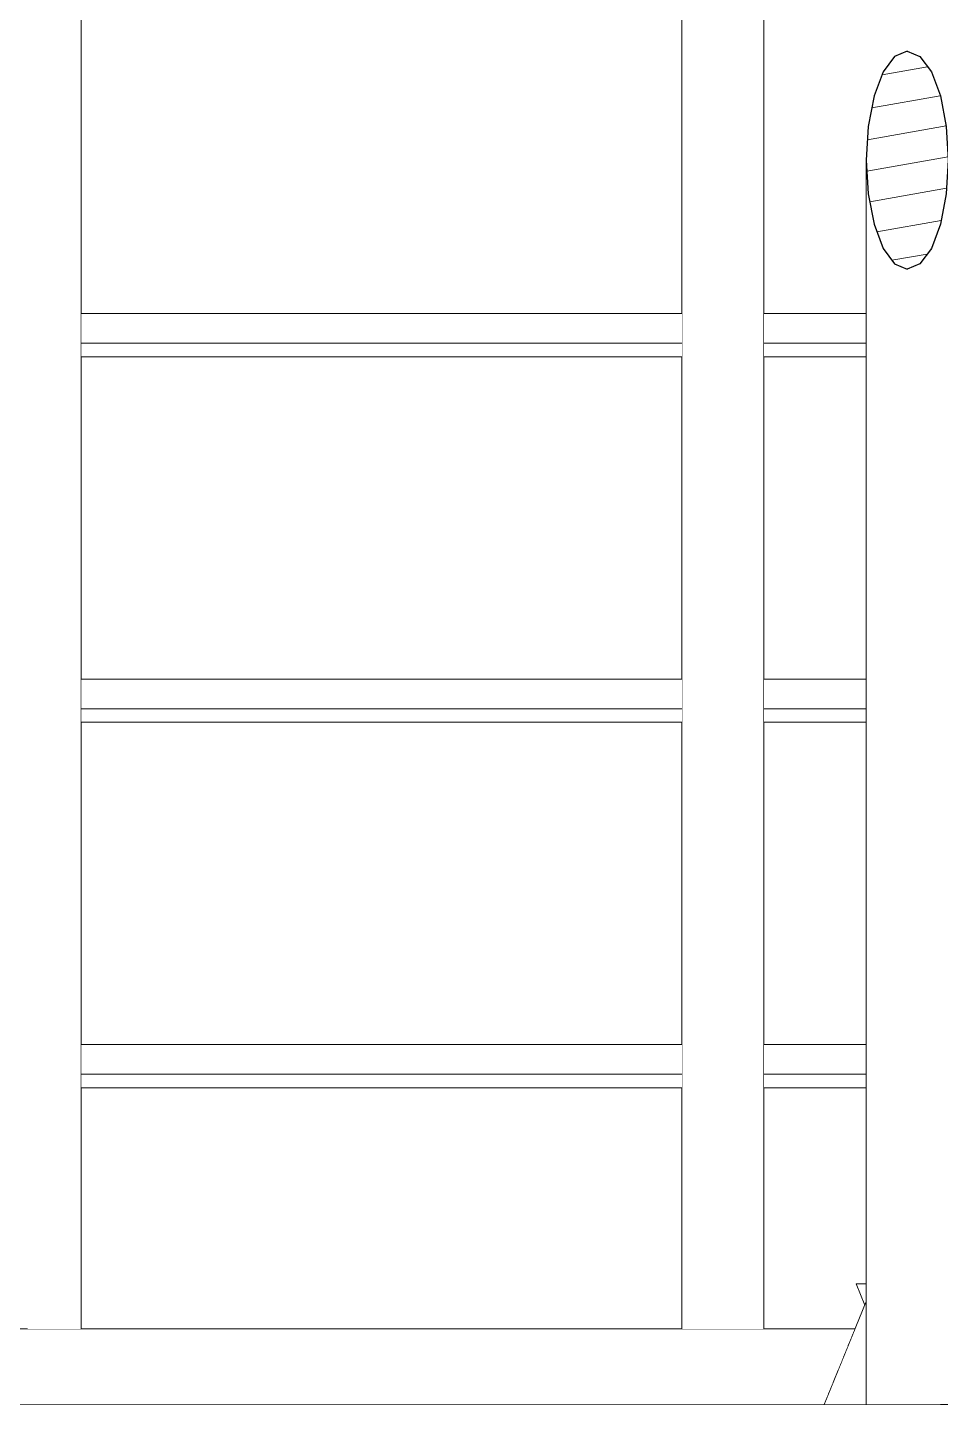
# Model space of a CAD drawing. Header units: millimetres. Extents: x -71878 to 121433, y -67383 to 83273.
# Drawn here: x 8668 to 10005, y -59652 to -57632 of the extents above; entities that cross this region are included whole.
import ezdxf

# ---------------------------------------------------------------- set-up
doc = ezdxf.new("R2010")
doc.units = ezdxf.units.MM
doc.header["$MEASUREMENT"] = 0
doc.set_wipeout_variables(frame=1)
doc.linetypes.add('Wipeout_Contour', pattern=[1000, 0, -1000])
for name, color, linetype in [('COLUMNAS', 7, 'Continuous'), ('ENTIRADO', 7, 'Continuous'), ('Vigas', 7, 'Continuous')]:
    doc.layers.add(name, color=color, linetype=linetype)
for name, color, linetype, lineweight, true_color in [('COLUMNAS_Pluma_Nº__23', 7, 'Continuous', 5, 0x646464), ('ENTIRADO_Pluma_Nº__23', 7, 'Continuous', 5, 0x646464), ('Vigas_Pluma_Nº__23', 7, 'Continuous', 5, 0x646464)]:
    doc.layers.add(name, color=color, linetype=linetype, lineweight=lineweight, true_color=true_color)
doc.layers.add('COLUMNAS_Pluma_Nº__81', color=7, linetype='Continuous', lineweight=30)

msp = doc.modelspace()

# ---------------------------------------------------------------- linework, layer by layer
at = {"layer": 'COLUMNAS_Pluma_Nº__81', "linetype": 'Continuous'}
for q in [(9937.644, -57674.338), (9974.726, -57674.338)]:
    msp.add_line((9956.185, -57666.515), q, dxfattribs=at)

# ---------------------------------------------------------------- wipeouts: each hides what was drawn before it
at = {"color": 254, "linetype": 'Wipeout_Contour', "lineweight": 0, "ltscale": 98311.485058}
msp.add_wipeout([(9896.185, -59472.404), (9890.466, -59472.404), (9896.185, -59486.398)], dxfattribs=at).dxf.layer = 'COLUMNAS'
at = {"color": 254, "linetype": 'Wipeout_Contour', "lineweight": 0, "ltscale": 131414.893305}
msp.add_wipeout([(2038.739, -59649.01), (2038.739, -59651.947), (17919.783, -59651.947), (17919.783, -59649.01)], dxfattribs=at).dxf.layer = 'Vigas'

# ---------------------------------------------------------------- next in the draw order: linework, layer by layer
at = {"layer": 'Vigas_Pluma_Nº__23', "linetype": 'Continuous'}
msp.add_line((17919.783, -59649.01), (2038.739, -59649.01), dxfattribs=at)

# ---------------------------------------------------------------- next in the draw order: wipeouts: each hides what was drawn before it
at = {"color": 254, "linetype": 'Wipeout_Contour', "lineweight": 0, "ltscale": 163833.431243}
msp.add_wipeout([(9890.466, -59472.404), (9882.818, -59472.404), (9894.752, -59501.61), (9896.185, -59498.104), (9896.185, -59486.398)], dxfattribs=at).dxf.layer = 'COLUMNAS'

# ---------------------------------------------------------------- next in the draw order: wipeouts: each hides what was drawn before it
at = {"color": 254, "linetype": 'Wipeout_Contour', "lineweight": 0, "ltscale": 132039.359258}
msp.add_wipeout([(10004.726, -57920.285), (9991.452, -57955.644), (9991.452, -59649.01), (10004.726, -59649.01)], dxfattribs=at).dxf.layer = 'COLUMNAS'
at = {"color": 254, "linetype": 'Wipeout_Contour', "lineweight": 0, "ltscale": 131051.401983}
msp.add_wipeout([(9881.347, -59472.404), (9894.017, -59503.41), (9894.752, -59501.61), (9882.818, -59472.404)], dxfattribs=at).dxf.layer = 'COLUMNAS'
at = {"color": 254, "linetype": 'Wipeout_Contour', "lineweight": 0, "ltscale": 125319.929349}
msp.add_wipeout([(7085.119, -59646.9), (7086.252, -59649.01), (9834.52, -59649.01), (9835.383, -59646.9)], dxfattribs=at).dxf.layer = 'Vigas'

# ---------------------------------------------------------------- next in the draw order: linework, layer by layer
at = {"layer": 'COLUMNAS_Pluma_Nº__23', "linetype": 'Continuous'}
for p, q in [((9882.818, -59472.404), (9881.347, -59472.404)), ((9881.347, -59472.404), (9894.017, -59503.41)), ((9890.466, -59472.404), (9882.818, -59472.404)), ((9896.185, -59472.404), (9890.466, -59472.404))]:
    msp.add_line(p, q, dxfattribs=at)

# ---------------------------------------------------------------- next in the draw order: wipeouts: each hides what was drawn before it
at = {"color": 254, "linetype": 'Wipeout_Contour', "lineweight": 0, "ltscale": 131967.794029}
msp.add_wipeout([(9991.452, -57955.644), (9974.726, -57978.346), (9974.726, -59649.01), (9991.452, -59649.01)], dxfattribs=at).dxf.layer = 'COLUMNAS'
at = {"color": 254, "linetype": 'Wipeout_Contour', "lineweight": 0, "ltscale": 125323.499042}
msp.add_wipeout([(7077.992, -59633.626), (7085.119, -59646.9), (9835.383, -59646.9), (9840.807, -59633.626)], dxfattribs=at).dxf.layer = 'Vigas'

# ---------------------------------------------------------------- next in the draw order: wipeouts: each hides what was drawn before it
at = {"color": 254, "linetype": 'Wipeout_Contour', "lineweight": 0, "ltscale": 131891.950319}
msp.add_wipeout([(9956.185, -57986.168), (9956.185, -59649.01), (9974.726, -59649.01), (9974.726, -57978.346)], dxfattribs=at).dxf.layer = 'COLUMNAS'
at = {"color": 254, "linetype": 'Wipeout_Contour', "lineweight": 0, "ltscale": 125330.478094}
msp.add_wipeout([(9847.642, -59616.9), (7069.012, -59616.9), (7077.992, -59633.626), (9840.807, -59633.626)], dxfattribs=at).dxf.layer = 'Vigas'

# ---------------------------------------------------------------- next in the draw order: linework, layer by layer
at = {"layer": 'COLUMNAS_Pluma_Nº__81', "linetype": 'Continuous', "flags": 128}
msp.add_lwpolyline([(9974.726, -57674.338), (9991.452, -57697.039), (10004.726, -57732.398), (10013.248, -57776.953), (10016.185, -57826.342), (10013.248, -57875.731), (10004.726, -57920.285), (9991.452, -57955.644), (9974.726, -57978.346)], dxfattribs=at)

# ---------------------------------------------------------------- next in the draw order: wipeouts: each hides what was drawn before it
at = {"color": 254, "linetype": 'Wipeout_Contour', "lineweight": 0, "ltscale": 131819.222897}
msp.add_wipeout([(9956.185, -57986.168), (9937.643, -57978.346), (9937.643, -59649.01), (9956.185, -59649.01)], dxfattribs=at).dxf.layer = 'COLUMNAS'
at = {"color": 254, "linetype": 'Wipeout_Contour', "lineweight": 0, "ltscale": 125338.719385}
msp.add_wipeout([(9855.218, -59598.359), (7059.057, -59598.359), (7069.012, -59616.9), (9847.642, -59616.9)], dxfattribs=at).dxf.layer = 'Vigas'

# ---------------------------------------------------------------- next in the draw order: linework, layer by layer
at = {"layer": 'COLUMNAS_Pluma_Nº__81', "linetype": 'Continuous'}
msp.add_line((9974.726, -57978.346), (9956.185, -57986.168), dxfattribs=at)

# ---------------------------------------------------------------- next in the draw order: wipeouts: each hides what was drawn before it
at = {"color": 254, "linetype": 'Wipeout_Contour', "lineweight": 0, "ltscale": 131756.741181}
msp.add_wipeout([(9937.643, -57978.346), (9920.917, -57955.644), (9920.917, -59649.01), (9937.643, -59649.01)], dxfattribs=at).dxf.layer = 'COLUMNAS'
at = {"color": 254, "linetype": 'Wipeout_Contour', "lineweight": 0, "ltscale": 125347.427339}
msp.add_wipeout([(7049.102, -59579.818), (7059.057, -59598.359), (9855.218, -59598.359), (9862.794, -59579.818)], dxfattribs=at).dxf.layer = 'Vigas'

# ---------------------------------------------------------------- next in the draw order: linework, layer by layer
at = {"layer": 'COLUMNAS_Pluma_Nº__81', "linetype": 'Continuous'}
msp.add_line((9937.644, -57978.346), (9956.185, -57986.168), dxfattribs=at)

# ---------------------------------------------------------------- next in the draw order: wipeouts: each hides what was drawn before it
at = {"color": 254, "linetype": 'Wipeout_Contour', "lineweight": 0, "ltscale": 131710.66735}
msp.add_wipeout([(9920.917, -57955.644), (9907.643, -57920.285), (9907.643, -59649.01), (9920.917, -59649.01)], dxfattribs=at).dxf.layer = 'COLUMNAS'
at = {"color": 254, "linetype": 'Wipeout_Contour', "lineweight": 0, "ltscale": 125355.74966}
msp.add_wipeout([(7040.122, -59563.092), (7049.102, -59579.818), (9862.794, -59579.818), (9869.629, -59563.092)], dxfattribs=at).dxf.layer = 'Vigas'

# ---------------------------------------------------------------- next in the draw order: wipeouts: each hides what was drawn before it
at = {"color": 254, "linetype": 'Wipeout_Contour', "lineweight": 0, "ltscale": 125362.859846}
msp.add_wipeout([(7032.995, -59549.818), (7040.122, -59563.092), (9869.629, -59563.092), (9875.053, -59549.818)], dxfattribs=at).dxf.layer = 'Vigas'

# ---------------------------------------------------------------- next in the draw order: wipeouts: each hides what was drawn before it
at = {"color": 254, "linetype": 'Wipeout_Contour', "lineweight": 0, "ltscale": 125368.043492}
msp.add_wipeout([(9878.536, -59541.295), (7028.42, -59541.295), (7032.995, -59549.818), (9875.053, -59549.818)], dxfattribs=at).dxf.layer = 'Vigas'

# ---------------------------------------------------------------- next in the draw order: wipeouts: each hides what was drawn before it
at = {"color": 254, "linetype": 'Wipeout_Contour', "lineweight": 0, "ltscale": 125370.774528}
msp.add_wipeout([(7026.843, -59538.359), (7028.419, -59541.295), (9878.535, -59541.295), (9879.735, -59538.359)], dxfattribs=at).dxf.layer = 'Vigas'

# ---------------------------------------------------------------- next in the draw order: linework, layer by layer
at = {"layer": 'Vigas_Pluma_Nº__23', "linetype": 'Continuous'}
msp.add_line((9879.736, -59538.359), (7026.841, -59538.359), dxfattribs=at)

# ---------------------------------------------------------------- next in the draw order: wipeouts: each hides what was drawn before it
at = {"color": 254, "linetype": 'Wipeout_Contour', "lineweight": 0, "ltscale": 130904.342129}
msp.add_wipeout([(9896.185, -59498.104), (9834.52, -59649.01), (9839.372, -59649.01), (9896.185, -59509.976)], dxfattribs=at).dxf.layer = 'COLUMNAS'
at = {"color": 254, "linetype": 'Wipeout_Contour', "lineweight": 0, "ltscale": 131429.510237}
msp.add_wipeout([(9626.167, -56288.493), (9626.167, -59538.359), (9629.104, -59538.359), (9629.104, -56309.842)], dxfattribs=at).dxf.layer = 'Vigas'
at = {"color": 254, "linetype": 'Wipeout_Contour', "lineweight": 0, "ltscale": 127697.406632}
msp.add_wipeout([(8667.626, -56354.199), (8667.626, -59538.359), (8686.167, -59538.359), (8686.167, -56357.58)], dxfattribs=at).dxf.layer = 'Vigas'

# ---------------------------------------------------------------- next in the draw order: wipeouts: each hides what was drawn before it
at = {"color": 254, "linetype": 'Wipeout_Contour', "lineweight": 0, "ltscale": 130912.91101}
msp.add_wipeout([(9896.185, -59509.976), (9839.372, -59649.01), (9850.07, -59649.01), (9896.185, -59536.158)], dxfattribs=at).dxf.layer = 'COLUMNAS'
at = {"color": 254, "linetype": 'Wipeout_Contour', "lineweight": 0, "ltscale": 131440.935111}
msp.add_wipeout([(9629.104, -56309.842), (9629.104, -59538.359), (9637.626, -59538.359), (9637.626, -56329.101)], dxfattribs=at).dxf.layer = 'Vigas'
at = {"color": 254, "linetype": 'Wipeout_Contour', "lineweight": 0, "ltscale": 127769.539479}
msp.add_wipeout([(8686.167, -56357.58), (8686.167, -59538.359), (8704.708, -59538.359), (8704.708, -56354.199)], dxfattribs=at).dxf.layer = 'Vigas'

# ---------------------------------------------------------------- next in the draw order: linework, layer by layer
at = {"layer": 'Vigas_Pluma_Nº__23', "linetype": 'Continuous'}
msp.add_line((9626.167, -59538.359), (9626.167, -56288.493), dxfattribs=at)

# ---------------------------------------------------------------- next in the draw order: wipeouts: each hides what was drawn before it
at = {"color": 254, "linetype": 'Wipeout_Contour', "lineweight": 0, "ltscale": 130927.437559}
msp.add_wipeout([(9896.185, -59536.158), (9850.07, -59649.01), (9865.568, -59649.01), (9896.185, -59574.086)], dxfattribs=at).dxf.layer = 'COLUMNAS'
at = {"color": 254, "linetype": 'Wipeout_Contour', "lineweight": 0, "ltscale": 131474.147257}
msp.add_wipeout([(9637.626, -56329.101), (9637.626, -59538.359), (9650.9, -59538.359), (9650.9, -56344.386)], dxfattribs=at).dxf.layer = 'Vigas'
at = {"color": 254, "linetype": 'Wipeout_Contour', "lineweight": 0, "ltscale": 127841.764754}
msp.add_wipeout([(8721.434, -56344.386), (8704.708, -56354.199), (8704.708, -59538.359), (8721.434, -59538.359)], dxfattribs=at).dxf.layer = 'Vigas'

# ---------------------------------------------------------------- next in the draw order: wipeouts: each hides what was drawn before it
at = {"color": 254, "linetype": 'Wipeout_Contour', "lineweight": 0, "ltscale": 130946.439452}
msp.add_wipeout([(9865.568, -59649.01), (9884.349, -59649.01), (9896.185, -59620.047), (9896.185, -59574.085)], dxfattribs=at).dxf.layer = 'COLUMNAS'
at = {"color": 254, "linetype": 'Wipeout_Contour', "lineweight": 0, "ltscale": 127907.014806}
msp.add_wipeout([(8721.434, -56344.386), (8721.434, -59538.359), (8734.708, -59538.359), (8734.708, -56329.101)], dxfattribs=at).dxf.layer = 'Vigas'
at = {"color": 254, "linetype": 'Wipeout_Contour', "lineweight": 0, "ltscale": 131525.887538}
msp.add_wipeout([(9650.9, -56344.386), (9650.9, -59538.359), (9667.626, -59538.359), (9667.626, -56354.199)], dxfattribs=at).dxf.layer = 'Vigas'

# ---------------------------------------------------------------- next in the draw order: wipeouts: each hides what was drawn before it
at = {"color": 254, "linetype": 'Wipeout_Contour', "lineweight": 0, "ltscale": 98221.102828}
msp.add_wipeout([(9896.185, -59620.047), (9884.349, -59649.01), (9896.185, -59649.01)], dxfattribs=at).dxf.layer = 'COLUMNAS'
at = {"color": 254, "linetype": 'Wipeout_Contour', "lineweight": 0, "ltscale": 127958.91063}
msp.add_wipeout([(8734.708, -56329.101), (8734.708, -59538.359), (8743.231, -59538.359), (8743.231, -56309.842)], dxfattribs=at).dxf.layer = 'Vigas'
at = {"color": 254, "linetype": 'Wipeout_Contour', "lineweight": 0, "ltscale": 131591.079782}
msp.add_wipeout([(9667.626, -56354.199), (9667.626, -59538.359), (9686.167, -59538.359), (9686.167, -56357.58)], dxfattribs=at).dxf.layer = 'Vigas'

# ---------------------------------------------------------------- next in the draw order: linework, layer by layer
at = {"layer": 'COLUMNAS_Pluma_Nº__23', "linetype": 'Continuous'}
msp.add_line((9834.52, -59649.01), (9896.185, -59498.104), dxfattribs=at)

# ---------------------------------------------------------------- next in the draw order: wipeouts: each hides what was drawn before it
at = {"color": 254, "linetype": 'Wipeout_Contour', "lineweight": 0, "ltscale": 127992.383715}
msp.add_wipeout([(8743.231, -56309.842), (8743.231, -59538.359), (8746.167, -59538.359), (8746.167, -56288.493)], dxfattribs=at).dxf.layer = 'Vigas'
at = {"color": 254, "linetype": 'Wipeout_Contour', "lineweight": 0, "ltscale": 131663.331851}
msp.add_wipeout([(9686.167, -56357.58), (9686.167, -59538.359), (9704.708, -59538.359), (9704.708, -56354.199)], dxfattribs=at).dxf.layer = 'Vigas'

# ---------------------------------------------------------------- next in the draw order: linework, layer by layer
at = {"layer": 'Vigas_Pluma_Nº__23', "linetype": 'Continuous'}
msp.add_line((8746.167, -56288.493), (8746.167, -59538.359), dxfattribs=at)

# ---------------------------------------------------------------- next in the draw order: wipeouts: each hides what was drawn before it
at = {"color": 254, "linetype": 'Wipeout_Contour', "lineweight": 0, "ltscale": 131735.565666}
msp.add_wipeout([(9704.708, -56354.199), (9704.708, -59538.359), (9721.434, -59538.359), (9721.434, -56344.386)], dxfattribs=at).dxf.layer = 'Vigas'

# ---------------------------------------------------------------- next in the draw order: wipeouts: each hides what was drawn before it
at = {"color": 254, "linetype": 'Wipeout_Contour', "lineweight": 0, "ltscale": 129391.756293}
msp.add_wipeout([(8746.167, -58094.569), (8746.167, -58114.4), (9626.167, -58114.4), (9626.167, -58094.569)], dxfattribs=at).dxf.layer = 'ENTIRADO'
at = {"color": 254, "linetype": 'Wipeout_Contour', "lineweight": 0, "ltscale": 128937.353819}
msp.add_wipeout([(9626.167, -58629.975), (8746.167, -58629.975), (8746.167, -58649.806), (9626.167, -58649.806)], dxfattribs=at).dxf.layer = 'ENTIRADO'
at = {"color": 254, "linetype": 'Wipeout_Contour', "lineweight": 0, "ltscale": 128517.042084}
msp.add_wipeout([(8746.167, -59185.212), (9626.167, -59185.212), (9626.167, -59165.382), (8746.167, -59165.382)], dxfattribs=at).dxf.layer = 'ENTIRADO'
at = {"color": 254, "linetype": 'Wipeout_Contour', "lineweight": 0, "ltscale": 131800.712725}
msp.add_wipeout([(9721.434, -56344.386), (9721.434, -59538.359), (9734.708, -59538.359), (9734.708, -56329.101)], dxfattribs=at).dxf.layer = 'Vigas'

# ---------------------------------------------------------------- next in the draw order: linework, layer by layer
at = {"layer": 'ENTIRADO_Pluma_Nº__23', "linetype": 'Continuous'}
for p, q in [((8746.167, -58114.399), (9626.167, -58114.399)), ((8746.167, -58649.806), (9626.167, -58649.806)), ((8746.167, -59185.212), (9626.167, -59185.212))]:
    msp.add_line(p, q, dxfattribs=at)

# ---------------------------------------------------------------- next in the draw order: wipeouts: each hides what was drawn before it
at = {"color": 254, "linetype": 'Wipeout_Contour', "lineweight": 0, "ltscale": 129419.678566}
msp.add_wipeout([(8746.167, -58094.569), (9626.167, -58094.569), (9626.167, -58051.146), (8746.167, -58051.146)], dxfattribs=at).dxf.layer = 'ENTIRADO'
at = {"color": 254, "linetype": 'Wipeout_Contour', "lineweight": 0, "ltscale": 128963.273364}
msp.add_wipeout([(8746.167, -58629.975), (9626.167, -58629.975), (9626.167, -58586.552), (8746.167, -58586.552)], dxfattribs=at).dxf.layer = 'ENTIRADO'
at = {"color": 254, "linetype": 'Wipeout_Contour', "lineweight": 0, "ltscale": 128540.939177}
msp.add_wipeout([(8746.167, -59121.959), (8746.167, -59165.381), (9626.167, -59165.381), (9626.167, -59121.959)], dxfattribs=at).dxf.layer = 'ENTIRADO'
at = {"color": 254, "linetype": 'Wipeout_Contour', "lineweight": 0, "ltscale": 131852.404094}
msp.add_wipeout([(9734.708, -56329.102), (9734.708, -59538.359), (9743.231, -59538.359), (9743.231, -56309.842)], dxfattribs=at).dxf.layer = 'Vigas'

# ---------------------------------------------------------------- next in the draw order: linework, layer by layer
at = {"layer": 'ENTIRADO_Pluma_Nº__23', "linetype": 'Continuous'}
for p, q in [((8746.167, -58051.146), (9626.167, -58051.146)), ((8746.167, -58094.569), (9626.167, -58094.569)), ((8746.167, -58586.552), (9626.167, -58586.552)), ((8746.167, -58629.975), (9626.167, -58629.975)), ((8746.167, -59121.959), (9626.167, -59121.959)), ((8746.167, -59165.382), (9626.167, -59165.382))]:
    msp.add_line(p, q, dxfattribs=at)

# ---------------------------------------------------------------- next in the draw order: wipeouts: each hides what was drawn before it
at = {"color": 254, "linetype": 'Wipeout_Contour', "lineweight": 0, "ltscale": 131885.591066}
msp.add_wipeout([(9743.231, -56309.842), (9743.231, -59538.359), (9746.167, -59538.359), (9746.167, -56288.493)], dxfattribs=at).dxf.layer = 'Vigas'

# ---------------------------------------------------------------- next in the draw order: linework, layer by layer
at = {"layer": 'Vigas_Pluma_Nº__23', "linetype": 'Continuous'}
msp.add_line((9746.167, -59538.359), (9746.167, -56288.493), dxfattribs=at)

# ---------------------------------------------------------------- next in the draw order: wipeouts: each hides what was drawn before it
at = {"color": 254, "linetype": 'Wipeout_Contour', "lineweight": 0, "ltscale": 131870.160321}
msp.add_wipeout([(9746.167, -58094.569), (9746.167, -58114.4), (9896.185, -58114.4), (9896.185, -58094.569)], dxfattribs=at).dxf.layer = 'ENTIRADO'
at = {"color": 254, "linetype": 'Wipeout_Contour', "lineweight": 0, "ltscale": 131424.403673}
msp.add_wipeout([(9896.184, -58629.975), (9746.167, -58629.975), (9746.167, -58649.806), (9896.184, -58649.806)], dxfattribs=at).dxf.layer = 'ENTIRADO'
at = {"color": 254, "linetype": 'Wipeout_Contour', "lineweight": 0, "ltscale": 131012.143086}
msp.add_wipeout([(9746.167, -59185.212), (9896.184, -59185.212), (9896.184, -59165.382), (9746.167, -59165.382)], dxfattribs=at).dxf.layer = 'ENTIRADO'

# ---------------------------------------------------------------- next in the draw order: linework, layer by layer
at = {"layer": 'ENTIRADO_Pluma_Nº__23', "linetype": 'Continuous'}
for p, q in [((9746.167, -58114.399), (9896.185, -58114.399)), ((9746.167, -58649.806), (9896.185, -58649.806)), ((9746.167, -59185.212), (9896.185, -59185.212))]:
    msp.add_line(p, q, dxfattribs=at)

# ---------------------------------------------------------------- next in the draw order: wipeouts: each hides what was drawn before it
at = {"color": 254, "linetype": 'Wipeout_Contour', "lineweight": 0, "ltscale": 131897.553567}
msp.add_wipeout([(9896.185, -58051.146), (9746.167, -58051.146), (9746.167, -58094.569), (9896.185, -58094.569)], dxfattribs=at).dxf.layer = 'ENTIRADO'
at = {"color": 254, "linetype": 'Wipeout_Contour', "lineweight": 0, "ltscale": 131449.828792}
msp.add_wipeout([(9746.167, -58629.975), (9896.185, -58629.975), (9896.185, -58586.552), (9746.167, -58586.552)], dxfattribs=at).dxf.layer = 'ENTIRADO'
at = {"color": 254, "linetype": 'Wipeout_Contour', "lineweight": 0, "ltscale": 131035.581005}
msp.add_wipeout([(9746.167, -59165.381), (9896.185, -59165.381), (9896.185, -59121.959), (9746.167, -59121.959)], dxfattribs=at).dxf.layer = 'ENTIRADO'

# ---------------------------------------------------------------- next in the draw order: linework, layer by layer
at = {"layer": 'ENTIRADO_Pluma_Nº__23', "linetype": 'Continuous'}
for p, q in [((9746.167, -58051.146), (9896.185, -58051.146)), ((9746.167, -58094.569), (9896.185, -58094.569)), ((9746.167, -58586.552), (9896.185, -58586.552)), ((9746.167, -58629.975), (9896.185, -58629.975)), ((9746.167, -59121.959), (9896.185, -59121.959)), ((9746.167, -59165.382), (9896.185, -59165.382))]:
    msp.add_line(p, q, dxfattribs=at)

# ---------------------------------------------------------------- next in the draw order: wipeouts: each hides what was drawn before it
at = {"color": 254, "linetype": 'Wipeout_Contour', "lineweight": 0, "ltscale": 131685.572388}
msp.add_wipeout([(9899.121, -57875.731), (9899.121, -59649.01), (9907.643, -59649.01), (9907.643, -57920.285)], dxfattribs=at).dxf.layer = 'COLUMNAS'

# ---------------------------------------------------------------- next in the draw order: wipeouts: each hides what was drawn before it
at = {"color": 254, "linetype": 'Wipeout_Contour', "lineweight": 0, "ltscale": 131683.966833}
msp.add_wipeout([(9896.185, -59649.01), (9899.121, -59649.01), (9899.121, -57875.731), (9896.185, -57826.342)], dxfattribs=at).dxf.layer = 'COLUMNAS'

# ---------------------------------------------------------------- next in the draw order: hatches: boundary and pattern name
at = {"layer": 'COLUMNAS', "linetype": 'Continuous', "lineweight": 0, "true_color": 0xffffff}
h = msp.add_hatch(dxfattribs=at)
h.set_pattern_fill('WOOD_0001', style=0, pattern_type=2)
h.set_pattern_definition([(10, (-22368.785, -65222.404), (-7.81417, 44.31635), [])])
h.paths.add_polyline_path([(10013.248, -57776.953), (10004.726, -57732.398), (9991.452, -57697.039), (9974.726, -57674.338), (9956.185, -57666.515), (9937.644, -57674.338), (9920.917, -57697.039), (9907.644, -57732.398), (9899.121, -57776.953), (9896.185, -57826.342), (9899.121, -57875.731), (9907.644, -57920.285), (9920.917, -57955.644), (9937.644, -57978.346), (9956.185, -57986.168), (9974.726, -57978.346), (9991.452, -57955.644), (10004.726, -57920.285), (10013.248, -57875.731), (10016.185, -57826.342)])

# ---------------------------------------------------------------- next in the draw order: linework, layer by layer
at = {"layer": 'COLUMNAS_Pluma_Nº__23', "linetype": 'Continuous'}
msp.add_line((9896.185, -57826.342), (9896.185, -59649.01), dxfattribs=at)
at = {"layer": 'COLUMNAS_Pluma_Nº__81', "linetype": 'Continuous', "flags": 128}
msp.add_lwpolyline([(9937.644, -57674.338), (9920.917, -57697.039), (9907.644, -57732.398), (9899.121, -57776.953), (9896.185, -57826.342), (9899.121, -57875.731), (9907.644, -57920.285), (9920.917, -57955.644), (9937.644, -57978.346)], dxfattribs=at)

doc.saveas('drawing.dxf')
